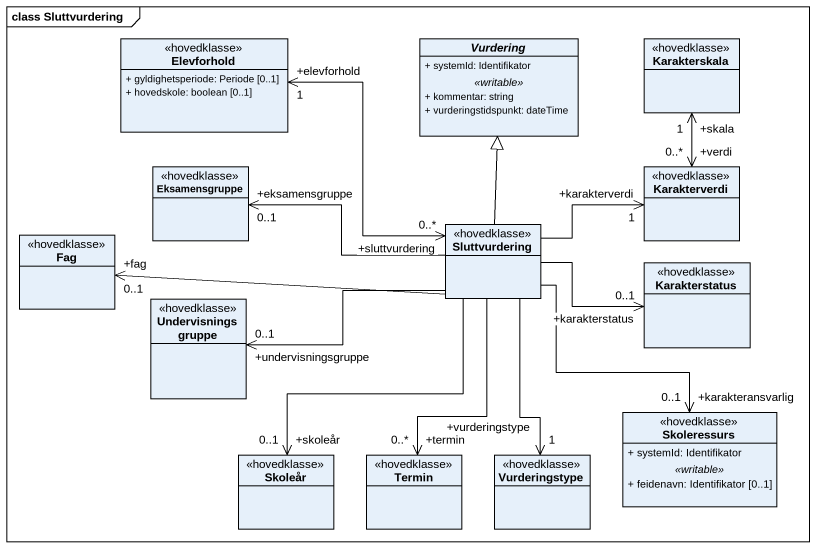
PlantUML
@startuml
mainframe class Sluttvurdering
hide circle
hide empty members
skinparam classAttributeIconSize 0
class Elevforhold <<hovedklasse>> {
  + gyldighetsperiode: Periode [0..1]
  + hovedskole: boolean [0..1]
}
abstract class Vurdering {
  + systemId: Identifikator
  .. <<writable>> ..
  + kommentar: string
  + vurderingstidspunkt: dateTime
}
class Karakterskala <<hovedklasse>>
class Eksamensgruppe <<hovedklasse>>
class Karakterverdi <<hovedklasse>>
class Fag <<hovedklasse>>
class Sluttvurdering <<hovedklasse>>
class Karakterstatus <<hovedklasse>>
class Undervisningsgruppe <<hovedklasse>>
class Skoleressurs <<hovedklasse>> {
  + systemId: Identifikator
  .. <<writable>> ..
  + feidenavn: Identifikator [0..1]
}
class Skoleår <<hovedklasse>>
class Termin <<hovedklasse>>
class Vurderingstype <<hovedklasse>>
Elevforhold "+elevforhold\n1" <--> "+sluttvurdering\n0..*" Sluttvurdering
Karakterverdi "+verdi\n0..*" <-up-> "+skala\n1" Karakterskala
Sluttvurdering -up-|> Vurdering
Sluttvurdering -left-> "+eksamensgruppe\n0..1" Eksamensgruppe
Sluttvurdering -right-> "+karakterverdi\n1" Karakterverdi
Sluttvurdering -left-> "+fag\n0..1" Fag
Sluttvurdering -right-> "+karakterstatus\n0..1" Karakterstatus
Sluttvurdering -left-> "+undervisningsgruppe\n0..1" Undervisningsgruppe
Sluttvurdering --> "+karakteransvarlig\n0..1" Skoleressurs
Sluttvurdering --> "+skoleår\n0..1" Skoleår
Sluttvurdering --> "+termin\n0..*" Termin
Sluttvurdering --> "+vurderingstype\n1" Vurderingstype
@enduml
